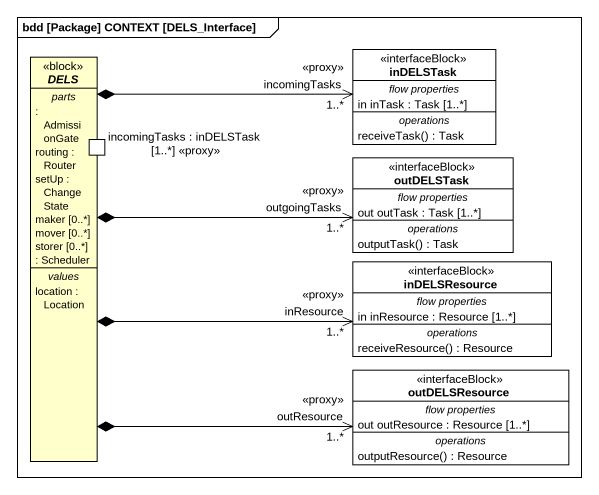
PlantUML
@startuml
mainframe bdd [Package] CONTEXT [DELS_Interface]
hide circle
hide empty members
abstract class DELS <<block>> {
  -- parts --
  : AdmissionGate
  routing : Router
  setUp : ChangeState
  maker [0..*]
  mover [0..*]
  storer [0..*]
  : Scheduler
  -- values --
  location : Location
  -- ports --
  incomingTasks : inDELSTask [1..*] <<proxy>>
}
class inDELSTask <<interfaceBlock>> #FFFFFF {
  -- flow properties --
  in inTask : Task [1..*]
  -- operations --
  receiveTask() : Task
}
class outDELSTask <<interfaceBlock>> #FFFFFF {
  -- flow properties --
  out outTask : Task [1..*]
  -- operations --
  outputTask() : Task
}
class inDELSResource <<interfaceBlock>> #FFFFFF {
  -- flow properties --
  in inResource : Resource [1..*]
  -- operations --
  receiveResource() : Resource
}
class outDELSResource <<interfaceBlock>> #FFFFFF {
  -- flow properties --
  out outResource : Resource [1..*]
  -- operations --
  outputResource() : Resource
}
inDELSTask "incomingTasks\n1..*\n<<proxy>>" <-left-* DELS
outDELSTask "outgoingTasks\n1..*\n<<proxy>>" <-left-* DELS
inDELSResource "inResource\n1..*\n<<proxy>>" <-left-* DELS
outDELSResource "outResource\n1..*\n<<proxy>>" <-left-* DELS
@enduml
